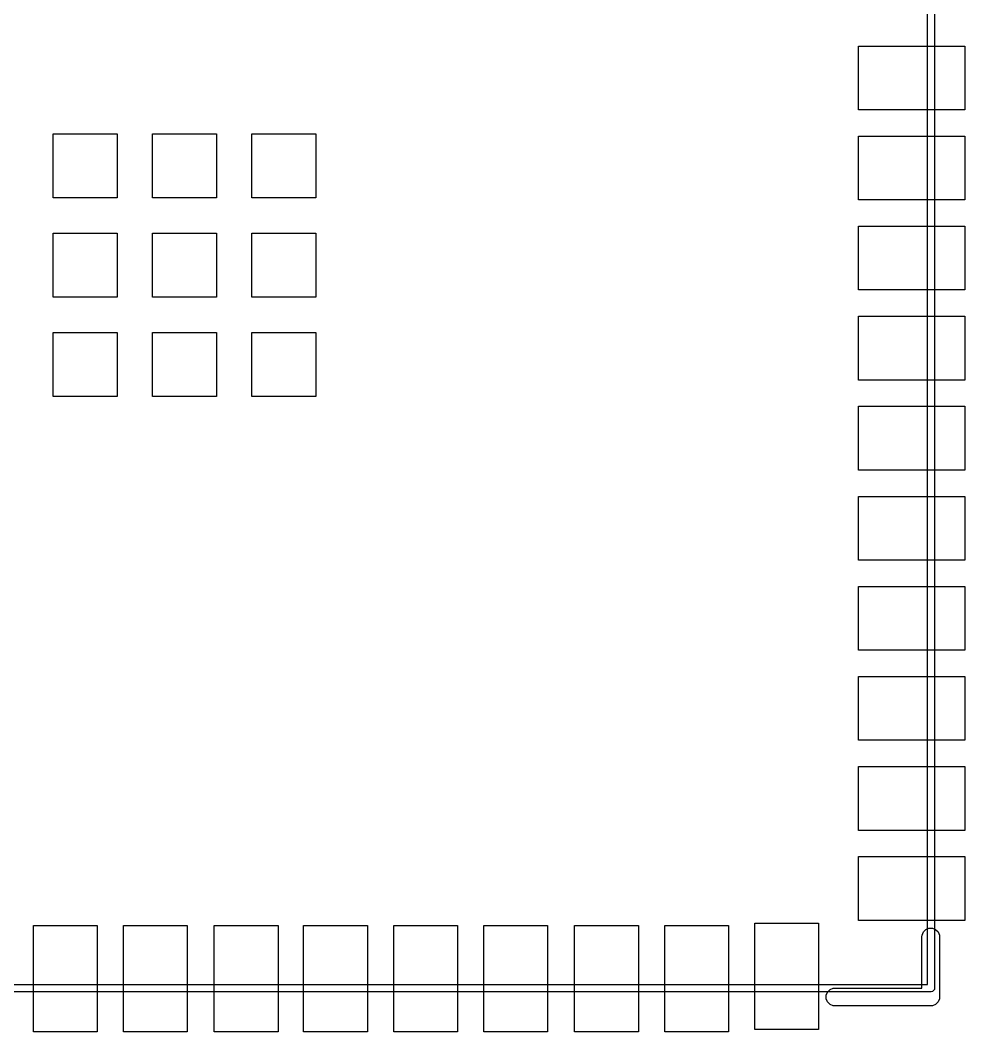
# Model space of a CAD drawing. Extents: x 76 to 193, y -170 to -23.
# Drawn here: x 144.65 to 157.96, y -76.06 to -61.79 of the extents above; entities that cross this region are included whole.
import ezdxf

# ---------------------------------------------------------------- set-up
doc = ezdxf.new("R2010")
doc.units = 0
doc.layers.add('BLACK', color=7, linetype='CONTINUOUS')

msp = doc.modelspace()

# ---------------------------------------------------------------- linework, layer by layer
at = {"layer": 'BLACK', "linetype": 'Continuous'}
for p, q in [((157.437, -75.39057), (157.437, -50.01557)), ((157.537, -49.96557), (157.537, -75.44057)), ((156.462, -63.05557), (156.462, -62.15557)), ((156.462, -62.15557), (157.962, -62.15557)), ((156.462, -63.05557), (156.462, -62.15557)), ((156.462, -62.15557), (157.962, -62.15557)), ((157.962, -62.15557), (157.962, -63.05557)), ((157.962, -62.15557), (157.962, -63.05557)), ((157.962, -63.05557), (156.462, -63.05557)), ((157.962, -63.05557), (156.462, -63.05557)), ((145.112, -64.29557), (145.112, -63.39557)), ((145.112, -63.39557), (146.012, -63.39557)), ((145.112, -64.29557), (145.112, -63.39557)), ((145.112, -63.39557), (146.012, -63.39557)), ((146.012, -63.39557), (146.012, -64.29557)), ((146.012, -63.39557), (146.012, -64.29557)), ((146.512, -64.29557), (146.512, -63.39557)), ((146.512, -63.39557), (147.412, -63.39557)), ((146.512, -64.29557), (146.512, -63.39557)), ((146.512, -63.39557), (147.412, -63.39557)), ((147.412, -63.39557), (147.412, -64.29557)), ((147.412, -63.39557), (147.412, -64.29557)), ((147.912, -64.29557), (147.912, -63.39557)), ((147.912, -63.39557), (148.812, -63.39557)), ((147.912, -64.29557), (147.912, -63.39557)), ((147.912, -63.39557), (148.812, -63.39557)), ((148.812, -63.39557), (148.812, -64.29557)), ((148.812, -63.39557), (148.812, -64.29557)), ((156.462, -64.32557), (156.462, -63.42557)), ((156.462, -63.42557), (157.962, -63.42557)), ((156.462, -64.32557), (156.462, -63.42557)), ((156.462, -63.42557), (157.962, -63.42557)), ((157.962, -63.42557), (157.962, -64.32557)), ((157.962, -63.42557), (157.962, -64.32557)), ((146.012, -64.29557), (145.112, -64.29557)), ((146.012, -64.29557), (145.112, -64.29557)), ((147.412, -64.29557), (146.512, -64.29557)), ((147.412, -64.29557), (146.512, -64.29557)), ((148.812, -64.29557), (147.912, -64.29557)), ((148.812, -64.29557), (147.912, -64.29557)), ((157.962, -64.32557), (156.462, -64.32557)), ((157.962, -64.32557), (156.462, -64.32557)), ((156.462, -65.59557), (156.462, -64.69557)), ((156.462, -64.69557), (157.962, -64.69557)), ((156.462, -65.59557), (156.462, -64.69557)), ((156.462, -64.69557), (157.962, -64.69557)), ((157.962, -64.69557), (157.962, -65.59557)), ((157.962, -64.69557), (157.962, -65.59557)), ((145.112, -65.69557), (145.112, -64.79557)), ((145.112, -64.79557), (146.012, -64.79557)), ((145.112, -65.69557), (145.112, -64.79557)), ((145.112, -64.79557), (146.012, -64.79557)), ((146.012, -64.79557), (146.012, -65.69557)), ((146.012, -64.79557), (146.012, -65.69557)), ((146.512, -65.69557), (146.512, -64.79557)), ((146.512, -64.79557), (147.412, -64.79557)), ((146.512, -65.69557), (146.512, -64.79557)), ((146.512, -64.79557), (147.412, -64.79557)), ((147.412, -64.79557), (147.412, -65.69557)), ((147.412, -64.79557), (147.412, -65.69557)), ((147.912, -65.69557), (147.912, -64.79557)), ((147.912, -64.79557), (148.812, -64.79557)), ((147.912, -65.69557), (147.912, -64.79557)), ((147.912, -64.79557), (148.812, -64.79557)), ((148.812, -64.79557), (148.812, -65.69557)), ((148.812, -64.79557), (148.812, -65.69557)), ((157.962, -65.59557), (156.462, -65.59557)), ((157.962, -65.59557), (156.462, -65.59557)), ((146.012, -65.69557), (145.112, -65.69557)), ((146.012, -65.69557), (145.112, -65.69557)), ((147.412, -65.69557), (146.512, -65.69557)), ((147.412, -65.69557), (146.512, -65.69557)), ((148.812, -65.69557), (147.912, -65.69557)), ((148.812, -65.69557), (147.912, -65.69557)), ((156.462, -66.86557), (156.462, -65.96557)), ((156.462, -65.96557), (157.962, -65.96557)), ((156.462, -66.86557), (156.462, -65.96557)), ((156.462, -65.96557), (157.962, -65.96557)), ((157.962, -65.96557), (157.962, -66.86557)), ((157.962, -65.96557), (157.962, -66.86557)), ((145.112, -67.09557), (145.112, -66.19557)), ((145.112, -66.19557), (146.012, -66.19557)), ((145.112, -67.09557), (145.112, -66.19557)), ((145.112, -66.19557), (146.012, -66.19557)), ((146.012, -66.19557), (146.012, -67.09557)), ((146.012, -66.19557), (146.012, -67.09557)), ((146.512, -67.09557), (146.512, -66.19557)), ((146.512, -66.19557), (147.412, -66.19557)), ((146.512, -67.09557), (146.512, -66.19557)), ((146.512, -66.19557), (147.412, -66.19557)), ((147.412, -66.19557), (147.412, -67.09557)), ((147.412, -66.19557), (147.412, -67.09557)), ((147.912, -67.09557), (147.912, -66.19557)), ((147.912, -66.19557), (148.812, -66.19557)), ((147.912, -67.09557), (147.912, -66.19557)), ((147.912, -66.19557), (148.812, -66.19557)), ((148.812, -66.19557), (148.812, -67.09557)), ((148.812, -66.19557), (148.812, -67.09557)), ((157.962, -66.86557), (156.462, -66.86557)), ((157.962, -66.86557), (156.462, -66.86557)), ((146.012, -67.09557), (145.112, -67.09557)), ((146.012, -67.09557), (145.112, -67.09557)), ((147.412, -67.09557), (146.512, -67.09557)), ((147.412, -67.09557), (146.512, -67.09557)), ((148.812, -67.09557), (147.912, -67.09557)), ((148.812, -67.09557), (147.912, -67.09557)), ((156.462, -68.13557), (156.462, -67.23557)), ((156.462, -67.23557), (157.962, -67.23557)), ((156.462, -68.13557), (156.462, -67.23557)), ((156.462, -67.23557), (157.962, -67.23557)), ((157.962, -67.23557), (157.962, -68.13557)), ((157.962, -67.23557), (157.962, -68.13557)), ((157.962, -68.13557), (156.462, -68.13557)), ((157.962, -68.13557), (156.462, -68.13557)), ((156.462, -69.40557), (156.462, -68.50557)), ((156.462, -68.50557), (157.962, -68.50557)), ((156.462, -69.40557), (156.462, -68.50557)), ((156.462, -68.50557), (157.962, -68.50557)), ((157.962, -68.50557), (157.962, -69.40557)), ((157.962, -68.50557), (157.962, -69.40557)), ((157.962, -69.40557), (156.462, -69.40557)), ((157.962, -69.40557), (156.462, -69.40557)), ((156.462, -70.67557), (156.462, -69.77557)), ((156.462, -69.77557), (157.962, -69.77557)), ((156.462, -70.67557), (156.462, -69.77557)), ((156.462, -69.77557), (157.962, -69.77557)), ((157.962, -69.77557), (157.962, -70.67557)), ((157.962, -69.77557), (157.962, -70.67557)), ((157.962, -70.67557), (156.462, -70.67557)), ((157.962, -70.67557), (156.462, -70.67557)), ((156.462, -71.94557), (156.462, -71.04557)), ((156.462, -71.04557), (157.962, -71.04557)), ((156.462, -71.94557), (156.462, -71.04557)), ((156.462, -71.04557), (157.962, -71.04557)), ((157.962, -71.04557), (157.962, -71.94557)), ((157.962, -71.04557), (157.962, -71.94557)), ((157.962, -71.94557), (156.462, -71.94557)), ((157.962, -71.94557), (156.462, -71.94557)), ((156.462, -73.21557), (156.462, -72.31557)), ((156.462, -72.31557), (157.962, -72.31557)), ((156.462, -73.21557), (156.462, -72.31557)), ((156.462, -72.31557), (157.962, -72.31557)), ((157.962, -72.31557), (157.962, -73.21557)), ((157.962, -72.31557), (157.962, -73.21557)), ((157.962, -73.21557), (156.462, -73.21557)), ((157.962, -73.21557), (156.462, -73.21557)), ((156.462, -74.48557), (156.462, -73.58557)), ((156.462, -73.58557), (157.962, -73.58557)), ((156.462, -74.48557), (156.462, -73.58557)), ((156.462, -73.58557), (157.962, -73.58557)), ((157.962, -73.58557), (157.962, -74.48557)), ((157.962, -73.58557), (157.962, -74.48557)), ((144.832, -76.05557), (144.832, -74.55557)), ((144.832, -74.55557), (145.732, -74.55557)), ((144.832, -76.05557), (144.832, -74.55557)), ((144.832, -74.55557), (145.732, -74.55557)), ((145.732, -74.55557), (145.732, -76.05557)), ((145.732, -74.55557), (145.732, -76.05557)), ((146.102, -76.05557), (146.102, -74.55557)), ((146.102, -74.55557), (147.002, -74.55557)), ((146.102, -76.05557), (146.102, -74.55557)), ((146.102, -74.55557), (147.002, -74.55557)), ((147.002, -74.55557), (147.002, -76.05557)), ((147.002, -74.55557), (147.002, -76.05557)), ((147.382, -76.05557), (147.382, -74.55557)), ((147.382, -74.55557), (148.282, -74.55557)), ((147.382, -76.05557), (147.382, -74.55557)), ((147.382, -74.55557), (148.282, -74.55557)), ((148.282, -74.55557), (148.282, -76.05557)), ((148.282, -74.55557), (148.282, -76.05557)), ((148.642, -76.05557), (148.642, -74.55557)), ((148.642, -74.55557), (149.542, -74.55557)), ((148.642, -76.05557), (148.642, -74.55557)), ((148.642, -74.55557), (149.542, -74.55557)), ((149.542, -74.55557), (149.542, -76.05557)), ((149.542, -74.55557), (149.542, -76.05557)), ((149.912, -76.05557), (149.912, -74.55557)), ((149.912, -74.55557), (150.812, -74.55557)), ((149.912, -76.05557), (149.912, -74.55557)), ((149.912, -74.55557), (150.812, -74.55557)), ((150.812, -74.55557), (150.812, -76.05557)), ((150.812, -74.55557), (150.812, -76.05557)), ((151.182, -76.05557), (151.182, -74.55557)), ((151.182, -74.55557), (152.082, -74.55557)), ((151.182, -76.05557), (151.182, -74.55557)), ((151.182, -74.55557), (152.082, -74.55557)), ((152.082, -74.55557), (152.082, -76.05557)), ((152.082, -74.55557), (152.082, -76.05557)), ((152.462, -76.05557), (152.462, -74.55557)), ((152.462, -74.55557), (153.362, -74.55557)), ((152.462, -76.05557), (152.462, -74.55557)), ((152.462, -74.55557), (153.362, -74.55557)), ((153.362, -74.55557), (153.362, -76.05557)), ((153.362, -74.55557), (153.362, -76.05557)), ((153.732, -76.05557), (153.732, -74.55557)), ((153.732, -74.55557), (154.632, -74.55557)), ((153.732, -76.05557), (153.732, -74.55557)), ((153.732, -74.55557), (154.632, -74.55557)), ((154.632, -74.55557), (154.632, -76.05557)), ((154.632, -74.55557), (154.632, -76.05557)), ((155.002, -76.02557), (155.002, -74.52557)), ((155.002, -74.52557), (155.902, -74.52557)), ((155.002, -76.02557), (155.002, -74.52557)), ((155.002, -74.52557), (155.902, -74.52557)), ((155.902, -74.52557), (155.902, -76.02557)), ((155.902, -74.52557), (155.902, -76.02557)), ((157.962, -74.48557), (156.462, -74.48557)), ((157.962, -74.48557), (156.462, -74.48557)), ((157.412554, -74.611636), (157.457614, -74.592972)), ((157.457614, -74.592972), (157.506386, -74.592972)), ((157.506386, -74.592972), (157.551446, -74.611636)), ((157.357, -74.71557), (157.359402, -74.691184)), ((157.357, -75.44057), (157.357, -74.71557)), ((157.359402, -74.691184), (157.378066, -74.646124)), ((157.378066, -74.646124), (157.412554, -74.611636)), ((157.551446, -74.611636), (157.585934, -74.646124)), ((157.585934, -74.646124), (157.604598, -74.691184)), ((157.604598, -74.691184), (157.607, -74.71557)), ((157.607, -74.71557), (157.607, -75.56557)), ((139.612, -75.39057), (157.437, -75.39057)), ((156.062554, -75.461636), (156.107614, -75.442972)), ((156.107614, -75.442972), (156.132, -75.44057)), ((156.132, -75.44057), (157.357, -75.44057)), ((157.537, -75.44057), (157.533194, -75.459704)), ((157.487, -75.49057), (139.562, -75.49057)), ((156.009402, -75.541184), (156.028066, -75.496124)), ((156.009402, -75.589956), (156.009402, -75.541184)), ((156.028066, -75.635016), (156.009402, -75.589956)), ((156.028066, -75.496124), (156.062554, -75.461636)), ((157.506134, -75.486764), (157.487, -75.49057)), ((157.533194, -75.459704), (157.506134, -75.486764)), ((157.604598, -75.589956), (157.585934, -75.635016)), ((157.607, -75.56557), (157.604598, -75.589956)), ((156.062554, -75.669504), (156.028066, -75.635016)), ((156.107614, -75.688168), (156.062554, -75.669504)), ((156.132, -75.69057), (156.107614, -75.688168)), ((157.482, -75.69057), (156.132, -75.69057)), ((157.506386, -75.688168), (157.482, -75.69057)), ((157.551446, -75.669504), (157.506386, -75.688168)), ((157.585934, -75.635016), (157.551446, -75.669504)), ((145.732, -76.05557), (144.832, -76.05557)), ((145.732, -76.05557), (144.832, -76.05557)), ((147.002, -76.05557), (146.102, -76.05557)), ((147.002, -76.05557), (146.102, -76.05557)), ((148.282, -76.05557), (147.382, -76.05557)), ((148.282, -76.05557), (147.382, -76.05557)), ((149.542, -76.05557), (148.642, -76.05557)), ((149.542, -76.05557), (148.642, -76.05557)), ((150.812, -76.05557), (149.912, -76.05557)), ((150.812, -76.05557), (149.912, -76.05557)), ((152.082, -76.05557), (151.182, -76.05557)), ((152.082, -76.05557), (151.182, -76.05557)), ((153.362, -76.05557), (152.462, -76.05557)), ((153.362, -76.05557), (152.462, -76.05557)), ((154.632, -76.05557), (153.732, -76.05557)), ((154.632, -76.05557), (153.732, -76.05557)), ((155.902, -76.02557), (155.002, -76.02557)), ((155.902, -76.02557), (155.002, -76.02557))]:
    msp.add_line(p, q, dxfattribs=at)

doc.saveas('drawing.dxf')
